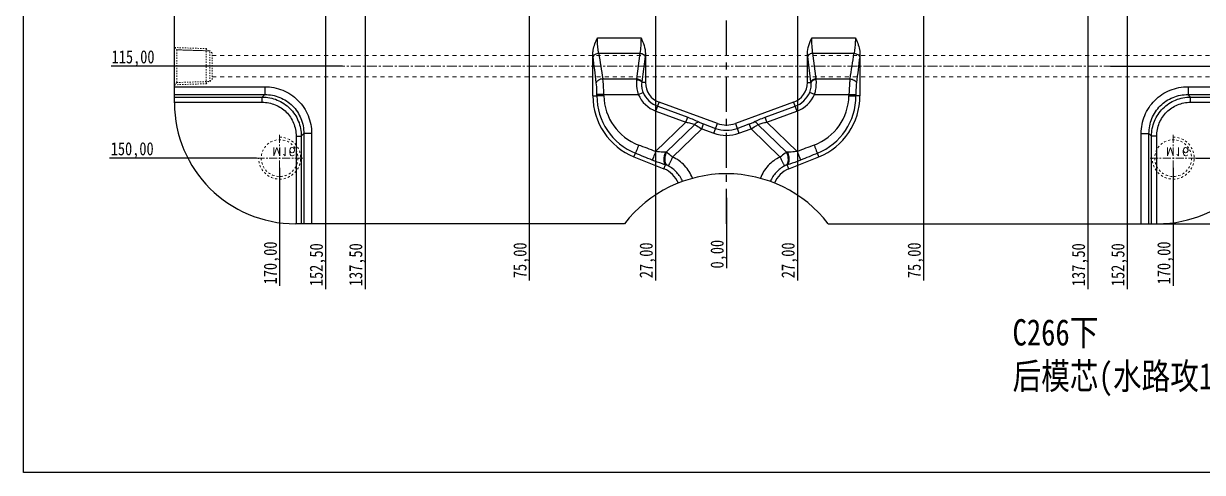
# Model space of a CAD drawing. Header units: millimetres. Extents: x 1727 to 4210, y -6182 to 759.
# Drawn here: x 2294.8 to 2743.4, y -2977.5 to -2806.5 of the extents above; entities that cross this region are included whole.
import ezdxf

# ---------------------------------------------------------------- set-up
doc = ezdxf.new("R2010")
doc.units = ezdxf.units.MM
doc.header["$LTSCALE"] = 16.335
doc.header["$PDMODE"] = 3
doc.header["$PDSIZE"] = 0.3125
doc.linetypes.add('CENTER', pattern=[0.6, 0.375, -0.075, 0.075, -0.075])
doc.linetypes.add('HIDDEN', pattern=[0.2, 0.1, -0.1])
doc.layers.get('0').update_dxf_attribs({"linetype": 'CONTINUOUS'})
doc.layers.get('Defpoints').update_dxf_attribs({"linetype": 'CONTINUOUS'})
for name, color, linetype, lineweight in [('cool', 153, 'HIDDEN', 9), ('dim', 82, 'CONTINUOUS', 9), ('screw', 33, 'CONTINUOUS', 13)]:
    doc.layers.add(name, color=color, linetype=linetype, lineweight=lineweight)
doc.styles.get("Standard").update_dxf_attribs({"font": 'txt', "width": 0.8})
doc.styles.add('TXT', font='txt.shx', dxfattribs={"bigfont": 'gbcbig.shx'})
doc.dimstyles.new('mold', dxfattribs={"dimtxt": 8, "dimasz": 5, "dimexe": 0, "dimexo": 0, "dimgap": 0, "dimtad": 1, "dimzin": 1, "dimtxsty": 'Standard', "dimcen": 0, "dimclrd": 4, "dimclre": 4, "dimclrt": 6, "dimazin": 0, "dimtfac": 1, "dimtofl": 0, "dimtmove": 0, "dimatfit": 3, "dimfxl": 0, "dimarcsym": 0})

# ---------------------------------------------------------------- blocks, each defined once
blk = doc.blocks.new('screw_m16_g')
at = {"layer": 'screw', "color": 1, "linetype": 'CENTER', "ltscale": 0.497582}
for p, q in [((0, -8.8), (0, 8.8)), ((-8.8, 0), (8.8, 0))]:
    blk.add_line(p, q, dxfattribs=at)
at = {"layer": 'screw', "color": 33, "linetype": 'HIDDEN', "ltscale": 0.497582}
blk.add_circle((0, 0), 7, dxfattribs=at)
at = {"layer": 'screw', "color": 92, "linetype": 'HIDDEN', "ltscale": 0.497582}
blk.add_arc((0, 0), 8, 270, 180, dxfattribs=at)
at = {"layer": 'screw', "color": 6, "style": 'TXT'}
blk.add_text('M16', height=3.2, dxfattribs=at).set_placement((-2.72, -4))
blk = doc.blocks.new('cool_jt_f12')
at = {"layer": 'cool', "ltscale": 0.3}
for p, q in [((0, 7.0785), (0.856, 6.2225)), ((0, 7.0785), (12, 6.7035)), ((0.856, 6.2225), (0.856, -6.2225)), ((13.5, 5.827375), (0.856, 6.2225)), ((0.856, 6.2225), (13.5, 5.827375)), ((12, 6.7035), (12.856, 5.8475)), ((12, 6.7035), (12, -6.7035)), ((14.327375, 5), (13.5, 5.827375)), ((13.5, -5.827375), (13.5, 5.827375)), ((14.327375, -5), (14.327375, 5)), ((0.856, -6.2225), (0, -7.0785)), ((0, -7.0785), (12, -6.7035)), ((0.856, -6.2225), (13.5, -5.827375)), ((12, -6.7035), (12.856, -5.8475)), ((13.5, -5.827375), (14.327375, -5))]:
    blk.add_line(p, q, dxfattribs=at)
blk = doc.blocks.new('124')
at = {"layer": 'cool', "ltscale": 0.932966}
for p, q in [((10.14, -1344.71), (401.48, -1344.71)), ((10.14, -1352.71), (401.48, -1352.71))]:
    blk.add_line(p, q, dxfattribs=at)
at = {"layer": 'cool', "color": 1, "linetype": 'CENTER', "ltscale": 0.621977}
blk.add_line((-4.19, -1348.71), (415.81, -1348.71), dxfattribs=at)
at = {"layer": 'cool', "ltscale": 0.932966}
blk.add_blockref('cool_jt_f12', (-4.19, -1348.71), dxfattribs=at)
at = {"layer": 'cool', "ltscale": 0.932966, "rotation": 180}
blk.add_blockref('cool_jt_f12', (415.81, -1348.71), dxfattribs=at)
blk = doc.blocks.new('*D524')
at = {"color": 4, "lineweight": -2}
for p, q in [((2713.22, -2532.77), (2819.63, -2532.77)), ((2819.63, -2537.77), (2819.63, -2877.77)), ((2704.39, -2882.77), (2819.63, -2882.77))]:
    blk.add_line(p, q, dxfattribs=at)
at = {"color": 4}
for points in [[(2818.8, -2537.77), (2820.46, -2537.77), (2819.63, -2532.77)], [(2818.8, -2877.77), (2820.46, -2877.77), (2819.63, -2882.77)]]:
    blk.add_solid(points, dxfattribs=at)
at = {"layer": 'Defpoints', "color": 0}
for p in [(2713.22, -2532.77), (2704.39, -2882.77), (2819.63, -2882.77)]:
    blk.add_point(p, dxfattribs=at)
at = {"color": 6, "insert": (2814.96, -2677.07), "char_height": 8, "attachment_point": 5, "rotation": 90}
blk.add_mtext('350,00', dxfattribs=at)
blk = doc.blocks.new('*D585')
at = {"layer": 'Defpoints', "color": 0}
for p in [(2562.27, -2707.77), (2708.38, -2822.77), (2779.7, -2822.77)]:
    blk.add_point(p, dxfattribs=at)
at = {"layer": 'dim', "color": 4, "lineweight": -2}
blk.add_line((2708.38, -2822.77), (2796.37, -2822.77), dxfattribs=at)
at = {"layer": 'dim', "color": 6, "insert": (2788.04, -2819.85), "char_height": 5, "attachment_point": 5}
blk.add_mtext('115,00', dxfattribs=at)
blk = doc.blocks.new('*D587')
at = {"layer": 'Defpoints', "color": 0}
for p in [(2562.27, -2707.77), (2741.07, -2857.77), (2779.7, -2857.77)]:
    blk.add_point(p, dxfattribs=at)
at = {"layer": 'dim', "color": 4, "lineweight": -2}
blk.add_line((2741.07, -2857.77), (2797.04, -2857.77), dxfattribs=at)
at = {"layer": 'dim', "color": 6, "insert": (2788.37, -2854.85), "char_height": 5, "attachment_point": 5}
blk.add_mtext('150,00', dxfattribs=at)
blk = doc.blocks.new('*D588')
at = {"layer": 'Defpoints', "color": 0}
for p in [(2562.27, -2707.77), (2562.27, -2872.94), (2562.27, -2889.02)]:
    blk.add_point(p, dxfattribs=at)
at = {"layer": 'dim', "color": 4, "lineweight": -2}
blk.add_line((2562.27, -2872.94), (2562.27, -2899.69), dxfattribs=at)
at = {"layer": 'dim', "color": 6, "insert": (2559.36, -2894.36), "char_height": 5, "attachment_point": 5, "rotation": 90}
blk.add_mtext('0,00', dxfattribs=at)
blk = doc.blocks.new('*D589')
at = {"layer": 'Defpoints', "color": 0}
for p in [(2562.27, -2707.77), (2589.27, -2801.17), (2589.27, -2889.02)]:
    blk.add_point(p, dxfattribs=at)
at = {"layer": 'dim', "color": 4, "lineweight": -2}
blk.add_line((2589.27, -2801.17), (2589.27, -2904.36), dxfattribs=at)
at = {"layer": 'dim', "color": 6, "insert": (2586.36, -2896.69), "char_height": 5, "attachment_point": 5, "rotation": 90}
blk.add_mtext('27,00', dxfattribs=at)
blk = doc.blocks.new('*D590')
at = {"layer": 'Defpoints', "color": 0}
for p in [(2562.27, -2707.77), (2637.27, -2801.17), (2637.27, -2889.02)]:
    blk.add_point(p, dxfattribs=at)
at = {"layer": 'dim', "color": 4, "lineweight": -2}
blk.add_line((2637.27, -2801.17), (2637.27, -2904.36), dxfattribs=at)
at = {"layer": 'dim', "color": 6, "insert": (2634.36, -2896.69), "char_height": 5, "attachment_point": 5, "rotation": 90}
blk.add_mtext('75,00', dxfattribs=at)
blk = doc.blocks.new('*D591')
at = {"layer": 'Defpoints', "color": 0}
for p in [(2562.27, -2707.77), (2699.77, -2788.17), (2699.77, -2889.02)]:
    blk.add_point(p, dxfattribs=at)
at = {"layer": 'dim', "color": 4, "lineweight": -2}
blk.add_line((2699.77, -2788.17), (2699.77, -2907.69), dxfattribs=at)
at = {"layer": 'dim', "color": 6, "insert": (2696.86, -2898.36), "char_height": 5, "attachment_point": 5, "rotation": 90}
blk.add_mtext('137,50', dxfattribs=at)
blk = doc.blocks.new('*D592')
at = {"layer": 'Defpoints', "color": 0}
for p in [(2562.27, -2707.77), (2714.77, -2753.17), (2714.77, -2889.02)]:
    blk.add_point(p, dxfattribs=at)
at = {"layer": 'dim', "color": 4, "lineweight": -2}
blk.add_line((2714.77, -2753.17), (2714.77, -2907.69), dxfattribs=at)
at = {"layer": 'dim', "color": 6, "insert": (2711.86, -2898.36), "char_height": 5, "attachment_point": 5, "rotation": 90}
blk.add_mtext('152,50', dxfattribs=at)
blk = doc.blocks.new('*D593')
at = {"layer": 'Defpoints', "color": 0}
for p in [(2562.27, -2707.77), (2732.27, -2861.43), (2732.27, -2889.02)]:
    blk.add_point(p, dxfattribs=at)
at = {"layer": 'dim', "color": 4, "lineweight": -2}
blk.add_line((2732.27, -2861.43), (2732.27, -2906.36), dxfattribs=at)
at = {"layer": 'dim', "color": 6, "insert": (2729.36, -2897.69), "char_height": 5, "attachment_point": 5, "rotation": 90}
blk.add_mtext('170,00', dxfattribs=at)
blk = doc.blocks.new('*D617')
at = {"layer": 'Defpoints', "color": 0}
for p in [(2562.27, -2707.77), (2344.84, -2822.77), (2416.17, -2822.77)]:
    blk.add_point(p, dxfattribs=at)
at = {"layer": 'dim', "color": 4, "lineweight": -2}
blk.add_line((2416.17, -2822.77), (2328.18, -2822.77), dxfattribs=at)
at = {"layer": 'dim', "color": 6, "insert": (2336.51, -2819.85), "char_height": 5, "attachment_point": 5}
blk.add_mtext('115,00', dxfattribs=at)
blk = doc.blocks.new('*D619')
at = {"layer": 'Defpoints', "color": 0}
for p in [(2562.27, -2707.77), (2344.84, -2857.77), (2383.47, -2857.77)]:
    blk.add_point(p, dxfattribs=at)
at = {"layer": 'dim', "color": 4, "lineweight": -2}
blk.add_line((2383.47, -2857.77), (2327.51, -2857.77), dxfattribs=at)
at = {"layer": 'dim', "color": 6, "insert": (2336.18, -2854.85), "char_height": 5, "attachment_point": 5}
blk.add_mtext('150,00', dxfattribs=at)
blk = doc.blocks.new('*D596')
at = {"layer": 'Defpoints', "color": 0}
for p in [(2562.27, -2707.77), (2535.27, -2801.17), (2535.27, -2889.02)]:
    blk.add_point(p, dxfattribs=at)
at = {"layer": 'dim', "color": 4, "lineweight": -2}
blk.add_line((2535.27, -2801.17), (2535.27, -2904.36), dxfattribs=at)
at = {"layer": 'dim', "color": 6, "insert": (2532.36, -2896.69), "char_height": 5, "attachment_point": 5, "rotation": 90}
blk.add_mtext('27,00', dxfattribs=at)
blk = doc.blocks.new('*D597')
at = {"layer": 'Defpoints', "color": 0}
for p in [(2562.27, -2707.77), (2487.27, -2801.17), (2487.27, -2889.02)]:
    blk.add_point(p, dxfattribs=at)
at = {"layer": 'dim', "color": 4, "lineweight": -2}
blk.add_line((2487.27, -2801.17), (2487.27, -2904.36), dxfattribs=at)
at = {"layer": 'dim', "color": 6, "insert": (2484.36, -2896.69), "char_height": 5, "attachment_point": 5, "rotation": 90}
blk.add_mtext('75,00', dxfattribs=at)
blk = doc.blocks.new('*D598')
at = {"layer": 'Defpoints', "color": 0}
for p in [(2562.27, -2707.77), (2424.77, -2788.17), (2424.77, -2889.02)]:
    blk.add_point(p, dxfattribs=at)
at = {"layer": 'dim', "color": 4, "lineweight": -2}
blk.add_line((2424.77, -2788.17), (2424.77, -2907.69), dxfattribs=at)
at = {"layer": 'dim', "color": 6, "insert": (2421.86, -2898.36), "char_height": 5, "attachment_point": 5, "rotation": 90}
blk.add_mtext('137,50', dxfattribs=at)
blk = doc.blocks.new('*D599')
at = {"layer": 'Defpoints', "color": 0}
for p in [(2562.27, -2707.77), (2409.77, -2753.17), (2409.77, -2889.02)]:
    blk.add_point(p, dxfattribs=at)
at = {"layer": 'dim', "color": 4, "lineweight": -2}
blk.add_line((2409.77, -2753.17), (2409.77, -2907.69), dxfattribs=at)
at = {"layer": 'dim', "color": 6, "insert": (2406.86, -2898.36), "char_height": 5, "attachment_point": 5, "rotation": 90}
blk.add_mtext('152,50', dxfattribs=at)
blk = doc.blocks.new('*D600')
at = {"layer": 'Defpoints', "color": 0}
for p in [(2562.27, -2707.77), (2392.27, -2861.43), (2392.27, -2889.02)]:
    blk.add_point(p, dxfattribs=at)
at = {"layer": 'dim', "color": 4, "lineweight": -2}
blk.add_line((2392.27, -2861.43), (2392.27, -2906.36), dxfattribs=at)
at = {"layer": 'dim', "color": 6, "insert": (2389.36, -2897.69), "char_height": 5, "attachment_point": 5, "rotation": 90}
blk.add_mtext('170,00', dxfattribs=at)

msp = doc.modelspace()

# ---------------------------------------------------------------- linework, layer by layer
at = {"color": 1, "linetype": 'CENTER', "ltscale": 2.176921}
msp.add_line((2562.273, -2882.769), (2562.273, -2532.769), dxfattribs=at)
at = {"color": 7, "linetype": 'Continuous'}
for p, q in [((2352.273, -2836.769), (2352.273, -2578.769)), ((2513.175, -2811.955), (2529.78, -2811.955)), ((2594.766, -2811.955), (2611.371, -2811.955)), ((2511.458, -2834.084), (2511.458, -2818.281)), ((2513.698, -2817.869), (2529.371, -2817.869)), ((2529.371, -2817.869), (2528.114, -2827.589)), ((2531.34, -2819.051), (2530.083, -2828.771)), ((2531.458, -2818.032), (2531.458, -2828.994)), ((2593.088, -2828.994), (2593.088, -2818.032)), ((2594.463, -2828.771), (2593.206, -2819.051)), ((2595.176, -2817.869), (2610.848, -2817.869)), ((2596.432, -2827.589), (2595.176, -2817.869)), ((2613.088, -2818.281), (2613.088, -2834.084)), ((2515.238, -2827.589), (2528.114, -2827.589)), ((2531.458, -2828.994), (2530.056, -2828.994)), ((2593.088, -2828.994), (2594.491, -2828.994)), ((2596.432, -2827.589), (2609.308, -2827.589)), ((2352.273, -2830.587), (2386.63, -2830.587)), ((2352.273, -2833.558), (2386.63, -2833.558)), ((2352.273, -2834.524), (2385.663, -2834.524)), ((2385.663, -2834.524), (2386.63, -2833.558)), ((2385.663, -2836.505), (2385.663, -2834.524)), ((2386.63, -2830.587), (2386.63, -2833.558)), ((2511.458, -2834.084), (2513.008, -2834.084)), ((2513.008, -2834.084), (2513.01, -2833.502)), ((2515.631, -2833.502), (2528.751, -2833.502)), ((2528.751, -2833.502), (2530.567, -2832.738)), ((2595.795, -2833.502), (2593.98, -2832.738)), ((2595.795, -2833.502), (2608.915, -2833.502)), ((2611.536, -2833.502), (2611.538, -2834.084)), ((2613.088, -2834.084), (2611.538, -2834.084)), ((2737.917, -2830.587), (2772.273, -2830.587)), ((2737.917, -2830.587), (2737.917, -2833.558)), ((2737.917, -2833.558), (2772.273, -2833.558)), ((2738.883, -2834.524), (2737.917, -2833.558)), ((2738.883, -2834.524), (2772.273, -2834.524)), ((2738.883, -2836.505), (2738.883, -2834.524)), ((2352.273, -2836.505), (2385.663, -2836.505)), ((2535.485, -2839.911), (2536.722, -2836.511)), ((2536.159, -2838.06), (2547.572, -2842.214)), ((2558.853, -2844.566), (2536.722, -2836.511)), ((2587.824, -2836.511), (2565.693, -2844.566)), ((2576.974, -2842.214), (2588.388, -2838.06)), ((2587.824, -2836.511), (2589.061, -2839.911)), ((2738.883, -2836.505), (2772.273, -2836.505)), ((2535.485, -2839.911), (2546.898, -2844.065)), ((2546.898, -2844.065), (2547.572, -2842.214)), ((2577.648, -2844.065), (2576.974, -2842.214)), ((2577.648, -2844.065), (2589.061, -2839.911)), ((2535.342, -2855.259), (2546.898, -2844.065)), ((2539.397, -2855.508), (2550.254, -2844.991)), ((2541.781, -2857.376), (2552.885, -2846.619)), ((2552.885, -2846.619), (2553.559, -2844.768)), ((2552.885, -2846.619), (2557.495, -2848.297)), ((2553.559, -2844.768), (2558.169, -2846.446)), ((2557.495, -2848.297), (2558.853, -2844.566)), ((2565.693, -2844.566), (2567.051, -2848.297)), ((2566.378, -2846.446), (2570.988, -2844.768)), ((2567.051, -2848.297), (2571.661, -2846.619)), ((2571.661, -2846.619), (2570.988, -2844.768)), ((2571.661, -2846.619), (2582.765, -2857.376)), ((2574.292, -2844.991), (2585.149, -2855.508)), ((2577.648, -2844.065), (2589.204, -2855.259)), ((2398.537, -2849.378), (2398.537, -2882.769)), ((2398.537, -2849.378), (2400.517, -2849.378)), ((2400.517, -2849.378), (2401.484, -2848.412)), ((2400.517, -2849.378), (2400.517, -2882.769)), ((2401.484, -2848.412), (2401.484, -2882.769)), ((2404.455, -2848.412), (2401.484, -2848.412)), ((2404.455, -2848.412), (2404.455, -2882.769)), ((2720.092, -2848.412), (2723.063, -2848.412)), ((2720.092, -2882.769), (2720.092, -2848.412)), ((2724.029, -2849.378), (2723.063, -2848.412)), ((2723.063, -2882.769), (2723.063, -2848.412)), ((2726.01, -2849.378), (2724.029, -2849.378)), ((2724.029, -2882.769), (2724.029, -2849.378)), ((2726.01, -2882.769), (2726.01, -2849.378)), ((2527.093, -2857.264), (2527.634, -2855.925)), ((2527.093, -2857.264), (2538.519, -2861.88)), ((2586.027, -2861.88), (2597.453, -2857.264)), ((2597.453, -2857.264), (2596.912, -2855.925)), ((2538.519, -2861.88), (2539.141, -2860.341)), ((2586.027, -2861.88), (2585.405, -2860.341)), ((2523.492, -2882.769), (2398.273, -2882.769)), ((2601.054, -2882.769), (2726.273, -2882.769))]:
    msp.add_line(p, q, dxfattribs=at)
msp.add_lwpolyline([(2294.848, -2472.262), (2975.552, -2472.262), (2975.552, -2977.455), (2294.848, -2977.455)], close=True)
for centre, radius, start, end in [((2551.985, -2814.135), 40.738, 185.84131, 187.07683), ((-1691.103, -3341.738), 4235.026, 6.953001, 7.088115), ((3366.648, -2687.686), 862.828, 188.677841, 189.331361), ((2490.447, -2813.791), 41.23, 352.67021, 354.09592), ((2632.755, -2813.947), 39.877, 185.87989, 187.35398), ((1729.296, -2683.154), 891.786, 350.679249, 351.311548), ((6930.058, -3355.827), 4350.299, 172.913676, 173.045209), ((2570.833, -2813.94), 42.477, 352.94846, 354.1334), ((2567.039, -2831.614), 39.133, 174.09642, 174.50476), ((2555.129, -2832.009), 25.254, 172.63508, 173.14269), ((2539.458, -2828.994), 8, 180, 250), ((2585.088, -2828.994), 8, 290, 0), ((2569.417, -2832.009), 25.254, 6.85726, 7.36492), ((2557.512, -2831.613), 39.128, 5.49522, 5.9036), ((2536.458, -2834.084), 25, 180, 248), ((2536.511, -2834.162), 23.503, 179.80903, 247.81049), ((2536.146, -2833.641), 20.505, 181.23689, 249.27358), ((2539.458, -2828.994), 11.618, 202.83647, 250), ((2539.458, -2828.994), 9.648, 202.83647, 250), ((2585.088, -2828.994), 9.648, 290, 337.16365), ((2585.088, -2828.994), 11.618, 290, 337.16365), ((2588.401, -2833.642), 20.504, 290.72492, 358.76443), ((2588.035, -2834.162), 23.503, 292.18973, 0.19077), ((2588.088, -2834.084), 25, 292, 0), ((2881.98, -2839.916), 273.141, 178.65447, 178.77652), ((2398.273, -2836.769), 46, 180, 270), ((2726.273, -2836.769), 46, 270, 0), ((2562.273, -2835.169), 13.97, 250, 290), ((2562.273, -2835.169), 12.001, 250, 290), ((2562.273, -2835.169), 10, 250, 290), ((2023, -4199.965), 1439.003, 69.142801, 69.417508), ((2562.273, -2912.769), 49.03, 37.72486, 142.27514), ((2534.773, -2871.152), 10, 22.81277, 68), ((2589.773, -2871.152), 10, 112, 157.18723)]:
    msp.add_arc(centre, radius, start, end, dxfattribs=at)
for points, knots in [([(2511.458, -2818.281), (2511.458, -2817.731), (2511.681, -2815.533), (2512.509, -2813.46), (2513.175, -2811.955)], [0, 0, 0, 0, 0.2503779, 1, 1, 1, 1]), ([(2513.698, -2817.869), (2513.616, -2817.425), (2513.304, -2815.468), (2513.19, -2813.484), (2513.175, -2811.955)], [0, 0, 0, 0, 0.2279425, 1, 1, 1, 1]), ([(2529.78, -2811.955), (2529.78, -2812.994), (2529.716, -2814.972), (2529.514, -2816.942), (2529.371, -2817.869)], [0, 0, 0, 0, 0.5257022, 1, 1, 1, 1]), ([(2529.78, -2811.955), (2530.212, -2812.92), (2531.026, -2814.869), (2531.459, -2816.977), (2531.458, -2818.032)], [0, 0, 0, 0, 0.5006028, 1, 1, 1, 1]), ([(2593.088, -2818.032), (2593.088, -2816.977), (2593.52, -2814.869), (2594.334, -2812.92), (2594.766, -2811.955)], [0, 0, 0, 0, 0.4993896, 1, 1, 1, 1]), ([(2595.176, -2817.869), (2595.032, -2816.942), (2594.83, -2814.972), (2594.766, -2812.995), (2594.766, -2811.955)], [0, 0, 0, 0, 0.4742148, 1, 1, 1, 1]), ([(2611.371, -2811.955), (2611.366, -2812.482), (2611.31, -2814.461), (2611.114, -2816.44), (2610.848, -2817.869)], [0, 0, 0, 0, 0.2662816, 1, 1, 1, 1]), ([(2611.371, -2811.955), (2611.594, -2812.458), (2612.451, -2814.466), (2613.088, -2816.64), (2613.088, -2818.281)], [0, 0, 0, 0, 0.2509685, 1, 1, 1, 1]), ([(2513.698, -2817.869), (2513.442, -2817.894), (2512.948, -2817.995), (2512.158, -2818.328), (2511.644, -2818.795), (2511.557, -2819.154)], [0, 0, 0, 0, 0.2962957, 0.5739048, 1, 1, 1, 1]), ([(2529.371, -2817.869), (2529.606, -2817.888), (2530.062, -2817.977), (2530.793, -2818.279), (2531.262, -2818.718), (2531.34, -2819.051)], [0, 0, 0, 0, 0.2950328, 0.5718907, 1, 1, 1, 1]), ([(2595.176, -2817.869), (2594.94, -2817.888), (2594.485, -2817.977), (2593.753, -2818.279), (2593.284, -2818.718), (2593.206, -2819.051)], [0, 0, 0, 0, 0.2950328, 0.5718907, 1, 1, 1, 1]), ([(2610.848, -2817.869), (2611.104, -2817.894), (2611.599, -2817.995), (2612.388, -2818.328), (2612.902, -2818.795), (2612.989, -2819.154)], [0, 0, 0, 0, 0.296312, 0.573939, 1, 1, 1, 1]), ([(2515.238, -2827.589), (2514.945, -2827.62), (2514.376, -2827.74), (2513.472, -2828.124), (2512.88, -2828.655), (2512.778, -2829.066)], [0, 0, 0, 0, 0.29678, 0.5749233, 1, 1, 1, 1]), ([(2513.01, -2833.502), (2513.012, -2833.111), (2512.998, -2831.63), (2512.91, -2830.148), (2512.778, -2829.066)], [0, 0, 0, 0, 0.2644901, 1, 1, 1, 1]), ([(2515.631, -2833.502), (2515.622, -2832.976), (2515.561, -2831.001), (2515.416, -2829.028), (2515.238, -2827.589)], [0, 0, 0, 0, 0.2663098, 1, 1, 1, 1]), ([(2528.086, -2827.866), (2528.044, -2828.302), (2527.961, -2830.2), (2528.285, -2832.117), (2528.751, -2833.502)], [0, 0, 0, 0, 0.2302737, 1, 1, 1, 1]), ([(2528.086, -2827.866), (2528.321, -2827.886), (2528.774, -2827.97), (2529.498, -2828.255), (2529.975, -2828.67), (2530.056, -2828.994)], [0, 0, 0, 0, 0.2984522, 0.577095, 1, 1, 1, 1]), ([(2528.114, -2827.589), (2528.349, -2827.609), (2528.805, -2827.697), (2529.536, -2827.999), (2530.006, -2828.438), (2530.083, -2828.771)], [0, 0, 0, 0, 0.2950328, 0.5718907, 1, 1, 1, 1]), ([(2530.056, -2828.994), (2529.97, -2829.582), (2529.965, -2830.87), (2530.304, -2832.114), (2530.567, -2832.738)], [0, 0, 0, 0, 0.4675573, 1, 1, 1, 1]), ([(2593.98, -2832.738), (2594.242, -2832.114), (2594.582, -2830.87), (2594.576, -2829.582), (2594.491, -2828.994)], [0, 0, 0, 0, 0.5321884, 1, 1, 1, 1]), ([(2596.432, -2827.589), (2596.197, -2827.609), (2595.741, -2827.697), (2595.01, -2827.999), (2594.541, -2828.438), (2594.463, -2828.771)], [0, 0, 0, 0, 0.2950328, 0.5718907, 1, 1, 1, 1]), ([(2596.46, -2827.866), (2596.226, -2827.886), (2595.772, -2827.97), (2595.048, -2828.255), (2594.572, -2828.67), (2594.491, -2828.994)], [0, 0, 0, 0, 0.2984525, 0.5770955, 1, 1, 1, 1]), ([(2595.795, -2833.502), (2595.956, -2833.025), (2596.463, -2831.193), (2596.594, -2829.256), (2596.46, -2827.866)], [0, 0, 0, 0, 0.265148, 1, 1, 1, 1]), ([(2609.308, -2827.589), (2609.253, -2828.035), (2609.044, -2830), (2608.943, -2831.976), (2608.915, -2833.502)], [0, 0, 0, 0, 0.2275802, 1, 1, 1, 1]), ([(2609.308, -2827.589), (2609.602, -2827.62), (2610.17, -2827.74), (2611.074, -2828.124), (2611.667, -2828.655), (2611.768, -2829.066)], [0, 0, 0, 0, 0.2967801, 0.5749235, 1, 1, 1, 1]), ([(2611.768, -2829.066), (2611.727, -2829.404), (2611.579, -2830.878), (2611.531, -2832.361), (2611.536, -2833.502)], [0, 0, 0, 0, 0.2294101, 1, 1, 1, 1]), ([(2385.663, -2834.524), (2387.596, -2834.529), (2391.501, -2835.3), (2396.443, -2838.601), (2399.743, -2843.543), (2400.512, -2847.447), (2400.517, -2849.378)], [0, 0, 0, 0, 0.25008, 0.500118, 0.7500401, 1, 1, 1, 1]), ([(2386.63, -2830.587), (2388.95, -2830.587), (2393.642, -2831.498), (2399.584, -2835.456), (2403.543, -2841.398), (2404.454, -2846.091), (2404.455, -2848.412)], [0, 0, 0, 0, 0.2500049, 0.4999506, 0.7499172, 1, 1, 1, 1]), ([(2386.63, -2833.558), (2388.566, -2833.551), (2392.485, -2834.294), (2397.452, -2837.588), (2400.747, -2842.556), (2401.491, -2846.475), (2401.484, -2848.412)], [0, 0, 0, 0, 0.2499891, 0.4999502, 0.7499323, 1, 1, 1, 1]), ([(2515.645, -2834.084), (2515.339, -2834.091), (2514.766, -2834.101), (2513.993, -2834.109), (2513.42, -2834.102), (2513.113, -2834.098), (2513.008, -2834.084)], [0, 0, 0, 0, 0.347238, 0.6525913, 0.8792495, 1, 1, 1, 1]), ([(2515.631, -2833.502), (2515.328, -2833.51), (2514.758, -2833.521), (2513.989, -2833.53), (2513.419, -2833.522), (2513.115, -2833.518), (2513.01, -2833.502)], [0, 0, 0, 0, 0.3472254, 0.652567, 0.8792201, 1, 1, 1, 1]), ([(2608.902, -2834.084), (2609.207, -2834.091), (2609.78, -2834.101), (2610.554, -2834.109), (2611.127, -2834.102), (2611.433, -2834.098), (2611.538, -2834.084)], [0, 0, 0, 0, 0.3472383, 0.6525918, 0.8792501, 1, 1, 1, 1]), ([(2608.915, -2833.502), (2609.218, -2833.51), (2609.788, -2833.521), (2610.557, -2833.53), (2611.127, -2833.522), (2611.431, -2833.517), (2611.536, -2833.502)], [0, 0, 0, 0, 0.3472269, 0.6525698, 0.8792235, 1, 1, 1, 1]), ([(2720.092, -2848.412), (2720.092, -2846.092), (2721.003, -2841.4), (2724.96, -2835.457), (2730.903, -2831.499), (2735.595, -2830.587), (2737.917, -2830.587)], [0, 0, 0, 0, 0.2500049, 0.4999506, 0.7499172, 1, 1, 1, 1]), ([(2723.063, -2848.412), (2723.055, -2846.476), (2723.799, -2842.557), (2727.093, -2837.59), (2732.06, -2834.295), (2735.98, -2833.551), (2737.917, -2833.558)], [0, 0, 0, 0, 0.2499891, 0.4999502, 0.7499323, 1, 1, 1, 1]), ([(2724.029, -2849.378), (2724.034, -2847.446), (2724.804, -2843.541), (2728.106, -2838.599), (2733.048, -2835.299), (2736.951, -2834.529), (2738.883, -2834.524)], [0, 0, 0, 0, 0.25008, 0.500118, 0.7500401, 1, 1, 1, 1]), ([(2385.663, -2836.505), (2387.34, -2836.505), (2390.729, -2837.164), (2395.021, -2840.023), (2397.879, -2844.315), (2398.537, -2847.703), (2398.537, -2849.378)], [0, 0, 0, 0, 0.2500964, 0.5001186, 0.7500242, 1, 1, 1, 1]), ([(2726.01, -2849.378), (2726.01, -2847.702), (2726.668, -2844.312), (2729.527, -2840.021), (2733.819, -2837.163), (2737.207, -2836.505), (2738.883, -2836.505)], [0, 0, 0, 0, 0.2500964, 0.5001186, 0.7500242, 1, 1, 1, 1]), ([(2547.572, -2842.214), (2548.32, -2842.486), (2549.735, -2843.04), (2551.119, -2843.671), (2551.763, -2844.002)], [0, 0, 0, 0, 0.523943, 1, 1, 1, 1]), ([(2572.784, -2844.002), (2573.427, -2843.671), (2574.811, -2843.04), (2576.226, -2842.486), (2576.974, -2842.214)], [0, 0, 0, 0, 0.4758771, 1, 1, 1, 1]), ([(2546.898, -2844.065), (2547.491, -2844.188), (2548.622, -2844.454), (2549.734, -2844.796), (2550.254, -2844.991)], [0, 0, 0, 0, 0.521622, 1, 1, 1, 1]), ([(2550.254, -2844.991), (2550.45, -2844.697), (2550.865, -2844.224), (2551.497, -2843.971), (2551.763, -2844.002)], [0, 0, 0, 0, 0.5690189, 1, 1, 1, 1]), ([(2550.254, -2844.991), (2550.447, -2845.123), (2551.307, -2845.694), (2552.192, -2846.225), (2552.885, -2846.619)], [0, 0, 0, 0, 0.2272627, 1, 1, 1, 1]), ([(2551.763, -2844.002), (2551.895, -2844.07), (2552.481, -2844.354), (2553.087, -2844.596), (2553.559, -2844.768)], [0, 0, 0, 0, 0.2285714, 1, 1, 1, 1]), ([(2570.988, -2844.768), (2571.15, -2844.709), (2571.759, -2844.479), (2572.358, -2844.221), (2572.784, -2844.002)], [0, 0, 0, 0, 0.2648157, 1, 1, 1, 1]), ([(2571.661, -2846.619), (2571.9, -2846.483), (2572.792, -2845.965), (2573.668, -2845.419), (2574.292, -2844.991)], [0, 0, 0, 0, 0.2660962, 1, 1, 1, 1]), ([(2574.292, -2844.991), (2574.096, -2844.697), (2573.681, -2844.224), (2573.05, -2843.971), (2572.784, -2844.002)], [0, 0, 0, 0, 0.5690198, 1, 1, 1, 1]), ([(2574.292, -2844.991), (2574.812, -2844.796), (2575.924, -2844.454), (2577.055, -2844.188), (2577.648, -2844.065)], [0, 0, 0, 0, 0.478201, 1, 1, 1, 1]), ([(2528.889, -2852.818), (2528.752, -2853.181), (2528.492, -2853.862), (2528.133, -2854.777), (2527.851, -2855.449), (2527.701, -2855.808), (2527.634, -2855.925)], [0, 0, 0, 0, 0.3472346, 0.6525848, 0.8792416, 1, 1, 1, 1]), ([(2535.342, -2855.259), (2535.196, -2855.641), (2534.919, -2856.358), (2534.539, -2857.321), (2534.244, -2858.03), (2534.087, -2858.408), (2534.02, -2858.534)], [0, 0, 0, 0, 0.3472573, 0.6526284, 0.8792944, 1, 1, 1, 1]), ([(2539.078, -2855.504), (2538.778, -2855.504), (2537.53, -2855.481), (2536.284, -2855.379), (2535.342, -2855.259)], [0, 0, 0, 0, 0.2396189, 1, 1, 1, 1]), ([(2539.078, -2855.504), (2538.877, -2855.964), (2538.578, -2856.909), (2538.422, -2858.3), (2538.554, -2859.488), (2538.906, -2860.152), (2539.141, -2860.341)], [0, 0, 0, 0, 0.2967978, 0.5819204, 0.8215898, 1, 1, 1, 1]), ([(2539.397, -2855.508), (2539.203, -2855.973), (2538.916, -2856.93), (2538.771, -2858.341), (2538.905, -2859.548), (2539.245, -2860.23), (2539.477, -2860.43)], [0, 0, 0, 0, 0.2938683, 0.5794571, 0.8211513, 1, 1, 1, 1]), ([(2541.781, -2857.376), (2541.574, -2857.203), (2540.795, -2856.561), (2539.996, -2855.943), (2539.397, -2855.508)], [0, 0, 0, 0, 0.2666466, 1, 1, 1, 1]), ([(2585.149, -2855.508), (2584.964, -2855.643), (2584.152, -2856.244), (2583.364, -2856.875), (2582.765, -2857.376)], [0, 0, 0, 0, 0.2270537, 1, 1, 1, 1]), ([(2585.149, -2855.508), (2585.343, -2855.973), (2585.629, -2856.931), (2585.773, -2858.341), (2585.639, -2859.548), (2585.3, -2860.23), (2585.069, -2860.43)], [0, 0, 0, 0, 0.2939421, 0.579647, 0.8213679, 1, 1, 1, 1]), ([(2585.469, -2855.504), (2585.669, -2855.964), (2585.968, -2856.909), (2586.123, -2858.3), (2585.991, -2859.488), (2585.64, -2860.152), (2585.405, -2860.341)], [0, 0, 0, 0, 0.2968151, 0.581962, 0.8216364, 1, 1, 1, 1]), ([(2589.204, -2855.259), (2588.885, -2855.3), (2587.644, -2855.438), (2586.395, -2855.505), (2585.469, -2855.504)], [0, 0, 0, 0, 0.2577097, 1, 1, 1, 1]), ([(2589.204, -2855.259), (2589.35, -2855.641), (2589.628, -2856.357), (2590.008, -2857.321), (2590.303, -2858.03), (2590.46, -2858.408), (2590.527, -2858.534)], [0, 0, 0, 0, 0.3472591, 0.6526318, 0.8792985, 1, 1, 1, 1]), ([(2595.657, -2852.818), (2595.794, -2853.181), (2596.055, -2853.862), (2596.413, -2854.777), (2596.695, -2855.449), (2596.845, -2855.808), (2596.912, -2855.925)], [0, 0, 0, 0, 0.3472346, 0.6525848, 0.8792416, 1, 1, 1, 1]), ([(2539.141, -2860.341), (2538.732, -2860.221), (2537.002, -2859.684), (2535.302, -2859.056), (2534.02, -2858.534)], [0, 0, 0, 0, 0.2353792, 1, 1, 1, 1]), ([(2540.097, -2860.685), (2540.045, -2860.658), (2539.844, -2860.558), (2539.635, -2860.477), (2539.477, -2860.43)], [0, 0, 0, 0, 0.2660652, 1, 1, 1, 1]), ([(2541.781, -2857.376), (2541.613, -2857.772), (2541.288, -2858.512), (2540.874, -2859.382), (2540.568, -2859.966), (2540.384, -2860.292), (2540.234, -2860.525), (2540.141, -2860.647), (2540.097, -2860.685)], [0, 0, 0, 0, 0.3466453, 0.6514541, 0.776345, 0.8778874, 0.9530114, 1, 1, 1, 1]), ([(2545.589, -2866.665), (2545.06, -2865.396), (2543.54, -2863.031), (2541.311, -2861.327), (2540.097, -2860.685)], [0, 0, 0, 0, 0.5002767, 1, 1, 1, 1]), ([(2549.351, -2865.472), (2548.678, -2863.709), (2546.684, -2860.392), (2543.516, -2858.11), (2541.781, -2857.376)], [0, 0, 0, 0, 0.5003931, 1, 1, 1, 1]), ([(2582.765, -2857.376), (2581.03, -2858.108), (2577.861, -2860.391), (2575.868, -2863.709), (2575.195, -2865.472)], [0, 0, 0, 0, 0.4996, 1, 1, 1, 1]), ([(2584.449, -2860.685), (2583.236, -2861.328), (2581.006, -2863.031), (2579.486, -2865.396), (2578.957, -2866.665)], [0, 0, 0, 0, 0.4997188, 1, 1, 1, 1]), ([(2582.765, -2857.376), (2582.933, -2857.772), (2583.258, -2858.512), (2583.672, -2859.383), (2583.977, -2859.967), (2584.161, -2860.293), (2584.312, -2860.525), (2584.405, -2860.647), (2584.449, -2860.685)], [0, 0, 0, 0, 0.3466308, 0.6514263, 0.7763128, 0.8778542, 0.952985, 1, 1, 1, 1]), ([(2585.069, -2860.43), (2585.02, -2860.445), (2584.807, -2860.514), (2584.602, -2860.604), (2584.449, -2860.685)], [0, 0, 0, 0, 0.2272232, 1, 1, 1, 1]), ([(2590.527, -2858.534), (2590.09, -2858.712), (2588.405, -2859.375), (2586.69, -2859.964), (2585.405, -2860.341)], [0, 0, 0, 0, 0.2604113, 1, 1, 1, 1])]:
    msp.add_open_spline(points, degree=3, knots=knots, dxfattribs=at)
for points in [[(2515.645, -2834.084), (2515.64, -2833.89), (2515.636, -2833.696), (2515.631, -2833.502)], [(2534.02, -2858.534), (2531.891, -2857.665), (2529.762, -2856.795), (2527.634, -2855.925)], [(2539.397, -2855.508), (2539.291, -2855.515), (2539.184, -2855.504), (2539.078, -2855.504)], [(2585.469, -2855.504), (2585.362, -2855.504), (2585.256, -2855.515), (2585.149, -2855.508)], [(2595.657, -2852.818), (2593.505, -2853.63), (2591.351, -2854.437), (2589.204, -2855.259)], [(2596.912, -2855.925), (2594.784, -2856.795), (2592.656, -2857.666), (2590.527, -2858.534)], [(2539.477, -2860.43), (2539.366, -2860.397), (2539.253, -2860.371), (2539.141, -2860.341)], [(2585.405, -2860.341), (2585.293, -2860.372), (2585.179, -2860.396), (2585.069, -2860.431)]]:
    msp.add_open_spline(points, degree=3, dxfattribs=at)

# ---------------------------------------------------------------- block references
msp.add_blockref('124', (2356.462, -1474.06))
at = {"layer": 'screw', "xscale": -1, "rotation": 180}
for p in [(2392.273, -2857.769), (2732.273, -2857.769)]:
    msp.add_blockref('screw_m16_g', p, dxfattribs=at)

# ---------------------------------------------------------------- texts
at = {"insert": (2671.146, -2919.113), "char_height": 10, "width": 142.61871, "attachment_point": 1}
msp.add_mtext('{\\fSimSun|b0|i0|c134|p2;\\C1;C266下\\P后模芯(水路攻1/4螺牙）}', dxfattribs=at)

# ---------------------------------------------------------------- dimensions: what is measured, and where the dimension line sits
dim = msp.add_linear_dim(base=(2819.631, -2882.769), p1=(2713.222, -2532.769), p2=(2704.389, -2882.769), angle=90, dimstyle='mold')
dim.commit()
dim.dimension.update_dxf_attribs({"geometry": '*D524', "text_midpoint": (2819.631, -2677.07), "dimtype": 160})
at = {"layer": 'dim'}
for feature_location, offset, dtype, origin, picture, middle in [((2383.473, -2857.769), (-38.631, 0), 0, (2562.273, -2707.769), '*D619', (2336.175, -2854.852)), ((2416.169, -2822.769), (-71.327, 0), 0, (2562.273, -2707.769), '*D617', (2336.509, -2819.852)), ((2392.273, -2861.428), (0, -27.597), 1, (2562.273, -2707.769), '*D600', (2389.356, -2897.691)), ((2409.773, -2753.169), (0, -135.856), 1, (2562.273, -2707.769), '*D599', (2406.856, -2898.358)), ((2424.773, -2788.169), (0, -100.856), 1, (2562.273, -2707.769), '*D598', (2421.856, -2898.358)), ((2487.273, -2801.169), (0, -87.856), 1, (2562.273, -2707.769), '*D597', (2484.356, -2896.691)), ((2535.273, -2801.169), (0, -87.856), 1, (2562.273, -2707.769), '*D596', (2532.356, -2896.691)), ((2562.273124328, -2872.938897624), (0, -16.085869888), 1, (2562.273124328, -2707.768615403), '*D588', (2559.356457661, -2894.358100845)), ((2708.377, -2822.769), (71.327, 0), 0, (2562.273, -2707.769), '*D585', (2788.038, -2819.852)), ((2741.073, -2857.769), (38.631, 0), 0, (2562.273, -2707.769), '*D587', (2788.371, -2854.852)), ((2589.273, -2801.169), (0, -87.856), 1, (2562.273, -2707.769), '*D589', (2586.356, -2896.691)), ((2637.273, -2801.169), (0, -87.856), 1, (2562.273, -2707.769), '*D590', (2634.356, -2896.691)), ((2699.773, -2788.169), (0, -100.856), 1, (2562.273, -2707.769), '*D591', (2696.856, -2898.358)), ((2714.773, -2753.169), (0, -135.856), 1, (2562.273, -2707.769), '*D592', (2711.856, -2898.358)), ((2732.273, -2861.428), (0, -27.597), 1, (2562.273, -2707.769), '*D593', (2729.356, -2897.691))]:
    dim = msp.add_ordinate_dim(feature_location=feature_location, offset=offset, dtype=dtype, origin=origin, dimstyle='mold', override={"dimtxt": 5, "dimasz": 2}, dxfattribs=at)
    dim.commit()
    dim.dimension.update_dxf_attribs({"geometry": picture, "text_midpoint": middle})

doc.saveas('drawing.dxf')
